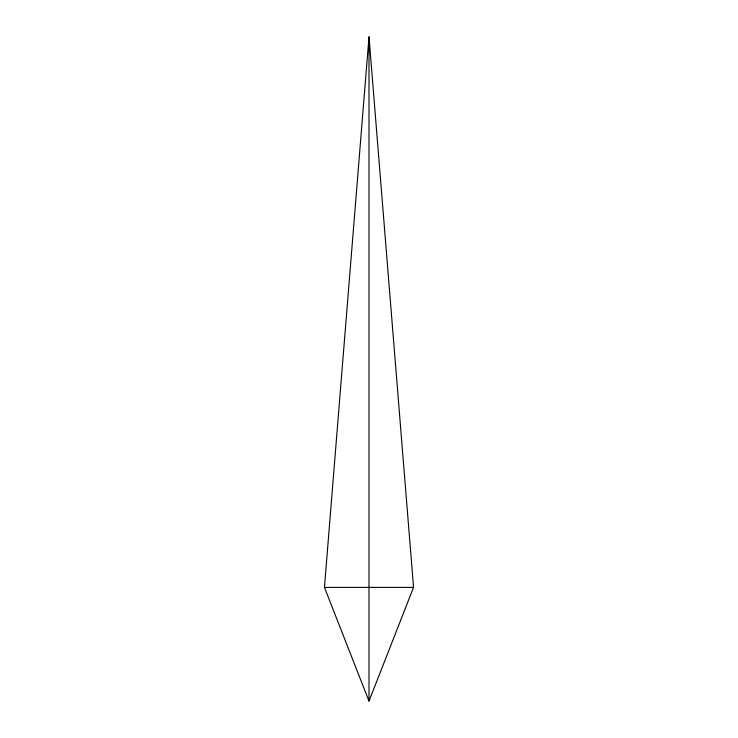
<?xml version="1.0" encoding="UTF-8"?>
<svg xmlns="http://www.w3.org/2000/svg" width="738" height="738" viewBox="0 0 738 738"><rect width="100%" height="100%" fill="white"/><g stroke="black" fill="none" stroke-linecap="round" stroke-linejoin="round"><path stroke-width="1.11" d="M324.452 587.402L369 36.9L413.548 587.402L369 701.1L324.452 587.402L413.548 587.402M369 36.9L369 701.1"/></g></svg>
